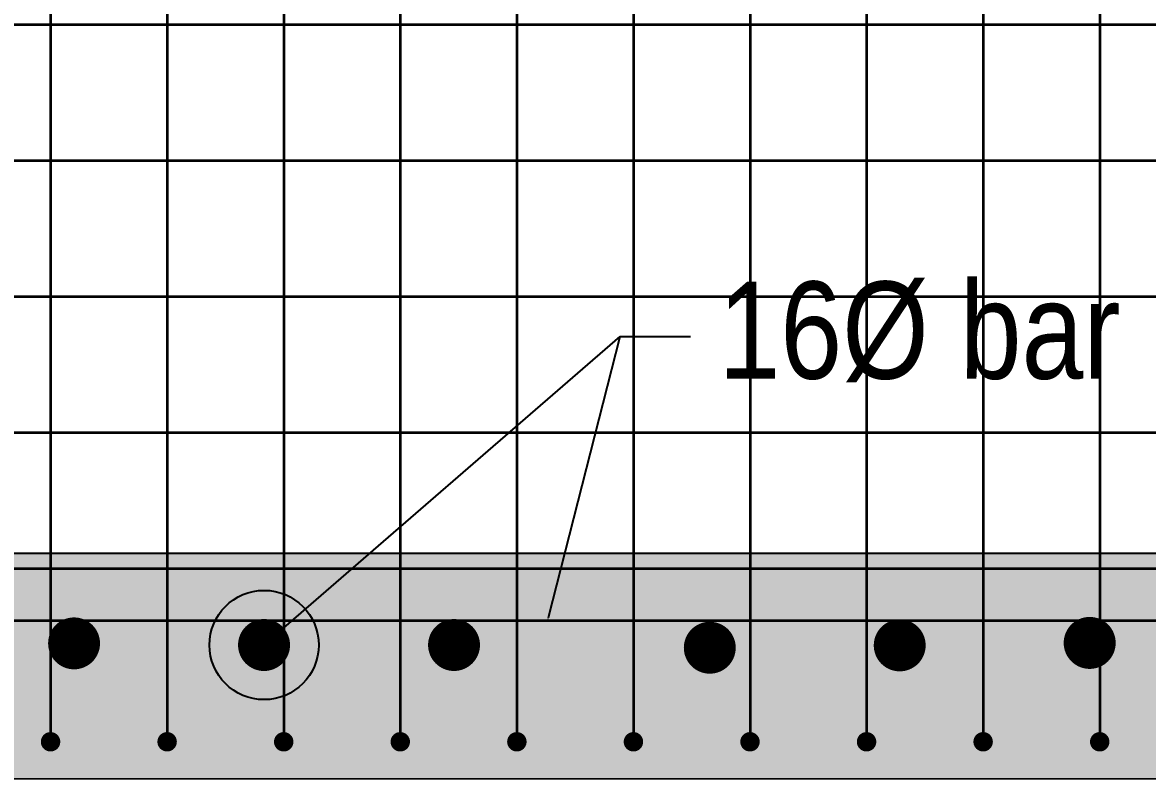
# Model space of a CAD drawing. Header units: millimetres. Extents: x 6239764 to 13047540, y 367704 to 979893.
# Drawn here: x 6543338 to 6544786, y 404384 to 405358 of the extents above; entities that cross this region are included whole.
import ezdxf
from ezdxf import colors
from ezdxf.entities.mleader import LeaderData, LeaderLine
from ezdxf.math import Vec2, Vec3

# ---------------------------------------------------------------- set-up
doc = ezdxf.new("R2010")
doc.units = ezdxf.units.MM
doc.header["$LTSCALE"] = 300
doc.layers.add('DIM', color=4, linetype='Continuous')
doc.layers.add('ROD', color=10, linetype='Continuous', lineweight=35)
doc.styles.add('NARROW', font='ARIALN.TTF')
doc.styles.get("Standard").update_dxf_attribs({"font": 'txt8.shx', "width": 0.7, "bigfont": 'hztxt_ii.shx'})
doc.styles.add('TEXT', font='swisscl.ttf')
doc.dimstyles.new('1_8 N1', dxfattribs={"dimscale": 1.5, "dimtxt": 48, "dimasz": 36, "dimexe": 18, "dimexo": 18, "dimgap": 15, "dimtad": 1, "dimdec": 1, "dimzin": 3, "dimdsep": 46, "dimlunit": 4, "dimtxsty": 'TEXT', "dimblk": 'ARCHTICK', "dimcen": 5, "dimdle": 18, "dimclrd": 8, "dimclre": 8, "dimclrt": 256, "dimadec": 0, "dimazin": 0, "dimtfac": 1, "dimtdec": 1, "dimtix": 1, "dimtmove": 0, "dimatfit": 3, "dimfxl": 0.18, "dimtvp": 0.75, "dimtolj": 1, "dimtzin": 0, "dimlwe": -1, "dimarcsym": 0})

# ---------------------------------------------------------------- blocks, each defined once
blk = doc.blocks.new('_ArchTick')
at = {"color": 0, "linetype": 'ByBlock', "const_width": 0.4}
blk.add_lwpolyline([(-0.5, -0.5), (0.5, 0.5)], dxfattribs=at)

msp = doc.modelspace()

# ---------------------------------------------------------------- hatches: boundary and pattern name
at = {"ltscale": 0.1}
h = msp.add_hatch(dxfattribs=at)
h.set_pattern_fill('AR-CONC', color=8, scale=0.5)
h.set_pattern_definition([(50, (-4423.5, -82237.72), (91.0923345, -7.9695428), [9.525, -104.775]), (355, (-4423.5, -82237.72), (-17.6217107, 95.5284226), [7.62, -83.8202921]), (100.4514447, (-4415.91, -82238.38), (73.4706235, 87.558876), [8.0950044, -89.0451223]), (46.1842, (-4423.5, -82212.32), (135.5395204, -21.021164), [14.2875, -157.1625]), (96.6355576, (-4412.2, -82214.07), (118.702067, 123.7130623), [12.1425116, -133.567804]), (351.1841512, (-4423.5, -82212.32), (118.702067, 123.7130623), [11.4299835, -125.729866]), (21, (-4410.8, -82218.67), (75.8071956, -51.1325991), [9.525, -104.775]), (326, (-4410.8, -82218.67), (30.9010142, 92.093983), [7.62, -83.82]), (71.451445, (-4404.48, -82222.93), (106.7082096, 40.9613844), [8.0950044, -89.0449688]), (37.5, (-4423.5, -82237.717), (1.54430163, 42.27751944), [0, -82.804, 0, -85.09, 0, -84.1375]), (7.5, (-4423.5, -82237.717), (33.40983126, 50.0902874), [0, -48.514, 0, -80.899, 0, -32.0675]), (327.5, (-4451.82, -82237.717), (67.79529758, -2.864372), [0, -31.75, 0, -99.06, 0, -131.445]), (317.5, (-4464.52, -82237.72), (74.0645907, 12.7132455), [0, -41.275, 0, -65.786, 0, -93.345])])
edge = h.paths.add_edge_path()
edge.add_line((6536802.1, 404574.1), (6536802.1, 404674.9))
edge.add_line((6536802.1, 404674.9), (6548616.1, 404674.9))
edge.add_line((6548616.1, 404674.9), (6548616.1, 404384.6))
edge.add_line((6548616.1, 404384.6), (6536802.1, 404383.9))
edge.add_line((6536802.1, 404383.9), (6536802.1, 404529.7))

# ---------------------------------------------------------------- linework, layer by layer
at = {"lineweight": 25}
msp.add_line((6543174.2, 404674.9, 0), (6548616.1, 404674.9, 0), dxfattribs=at)
at = {"color": 6, "ltscale": 0.1}
msp.add_lwpolyline([(6536802.1, 404574.1), (6536802.1, 404674.9), (6548616.1, 404674.9), (6548616.1, 404384.6), (6536802.1, 404383.9), (6536802.1, 404529.7)], dxfattribs=at)
msp.add_circle((6543648.9, 404556.9, 0), 70.3, dxfattribs=at)
at = {"layer": 'DIM'}
msp.add_line((6544107.2, 404953.7, 0), (6544197.4, 404953.7, 0), dxfattribs=at)
at = {"layer": 'ROD'}
for p, q in [((6543374.2, 406405.2), (6543374.2, 404432.4)), ((6543524.2, 406405.2), (6543524.2, 404432.4)), ((6543674.2, 406405.2), (6543674.2, 404432.4)), ((6543824.2, 406405.2), (6543824.2, 404432.4)), ((6543974.2, 406405.2), (6543974.2, 404432.4)), ((6544124.2, 406405.2), (6544124.2, 404432.4)), ((6544274.2, 406405.2), (6544274.2, 404432.4)), ((6544424.2, 406405.2), (6544424.2, 404432.4)), ((6544574.2, 406405.2), (6544574.2, 404432.4)), ((6544724.2, 406405.2), (6544724.2, 404432.4)), ((6543043.4, 405355.2), (6546712.2, 405355.2)), ((6543043.4, 405180.2), (6546712.2, 405180.2)), ((6543043.4, 405005.2), (6546712.2, 405005.2)), ((6543043.4, 404830.2), (6546712.2, 404830.2)), ((6543043.4, 404655.2), (6546712.2, 404655.2)), ((6537099.2, 404588.4, 0), (6548399.2, 404588.4))]:
    msp.add_line(p, q, dxfattribs=at)
at = {"layer": 'ROD', "const_width": 33.4, "elevation": 0}
for points in [[(6543421.1, 404559, -1), (6543387.7, 404559, -1)], [(6543665.6, 404556.9, -1), (6543632.1, 404556.9, -1)], [(6543910, 404556.9, -1), (6543876.6, 404556.9, -1)], [(6544483.5, 404556.4, -1), (6544450.1, 404556.4, -1)], [(6544728, 404559.6, -1), (6544694.5, 404559.6, -1)], [(6544239.1, 404553.4, -1), (6544205.7, 404553.4, -1)]]:
    msp.add_lwpolyline(points, format="xyb", close=True, dxfattribs=at)
at = {"layer": 'ROD', "const_width": 12.5}
for points in [[(6543367.9, 404432.4, 1), (6543380.4, 404432.4, 1)], [(6543517.9, 404432.4, 1), (6543530.4, 404432.4, 1)], [(6543667.9, 404432.4, 1), (6543680.4, 404432.4, 1)], [(6543817.9, 404432.4, 1), (6543830.4, 404432.4, 1)], [(6543967.9, 404432.4, 1), (6543980.4, 404432.4, 1)], [(6544117.9, 404432.4, 1), (6544130.4, 404432.4, 1)], [(6544267.9, 404432.4, 1), (6544280.4, 404432.4, 1)], [(6544417.9, 404432.4, 1), (6544430.4, 404432.4, 1)], [(6544567.9, 404432.4, 1), (6544580.4, 404432.4, 1)], [(6544717.9, 404432.4, 1), (6544730.4, 404432.4, 1)]]:
    msp.add_lwpolyline(points, format="xyb", close=True, dxfattribs=at)

# ---------------------------------------------------------------- texts
at = {"ltscale": 1500, "insert": (6544233.5, 405024.5, 0), "char_height": 125, "width": 2179.751, "attachment_point": 1, "style": 'NARROW'}
msp.add_mtext('16%%C bar @. 150mm c/c both way', dxfattribs=at)

# ---------------------------------------------------------------- leaders
at = {"layer": 'DIM'}
msp.add_leader([(6543661.5, 404567.9, 0), (6544107.2, 404953.7, 0)], dimstyle='1_8 N1', override={"dimasz": 50, "dimclrd": 256}, dxfattribs=at)
ml = msp.add_multileader_mtext('Standard', dxfattribs=at)
ml.set_content('', color=256)
ml.set_leader_properties()
ml.build(insert=Vec2(0, 0))
ml.multileader.update_dxf_attribs({"text_right_attachment_type": 6, "dogleg_length": 0.36})
ctx = ml.context
ctx.base_point, ctx.plane_origin = Vec3(6544107.5, 404953.7, 0), Vec3(6544013.7, 404588.4, 0)
ctx.right_attachment = 6
notes = []
notes.append((ctx, [(0, (1, 1, 0), (6544107.2, 404953.7, 0), (1, 0), 0.36, [(0, [(6544013.7, 404588.4, 0)], 0, [])])]))
ctx.mtext.insert, ctx.mtext.flow_direction = Vec3(6544109.5, 404955.7, 0), 5
for ctx, leaders in notes:
    for number, flags, end, landing, length, lines in leaders:
        leader = LeaderData()
        leader.index, (leader.has_last_leader_line, leader.has_dogleg_vector, leader.attachment_direction) = number, flags
        leader.last_leader_point, leader.dogleg_vector, leader.dogleg_length = Vec3(end), Vec3(landing), length
        for number, points, colour, breaks in lines:
            line = LeaderLine()
            line.index, line.vertices, line.color, line.breaks = number, Vec3.list(points), colors.encode_raw_color(colour), breaks
            leader.lines.append(line)
        ctx.leaders.append(leader)

doc.saveas('drawing.dxf')
